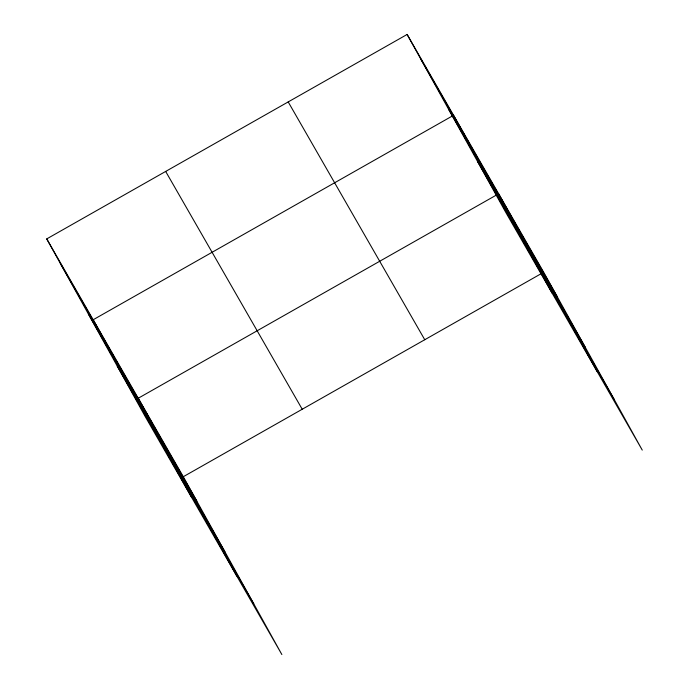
<?xml version="1.0" encoding="UTF-8"?>
<svg xmlns="http://www.w3.org/2000/svg" width="689" height="689" viewBox="0 0 689 689"><rect width="100%" height="100%" fill="white"/><g stroke="black" fill="none" stroke-linecap="round" stroke-linejoin="round"><path stroke-width="1.03" d="M46.74 238.902L183.291 476.719L281.87 654.55L145.31 416.733L46.74 238.902L407.13 34.45L543.69 272.267L642.26 450.098L505.709 212.281L407.13 34.45M183.291 476.719L540.899 273.843M420.703 58.935L557.263 296.752M448.754 109.542L585.314 347.359M477.658 161.682L614.218 399.491M288.2 101.92L424.76 339.737M165.67 171.432L302.221 409.249M60.313 263.396L196.873 501.204M88.364 313.995L224.915 551.811M117.259 366.135L253.819 603.943M597.199 371.621L498.629 193.79L138.231 398.242L236.801 576.073M552.139 293.135L453.56 115.304L93.17 319.756L191.74 497.596"/></g></svg>
